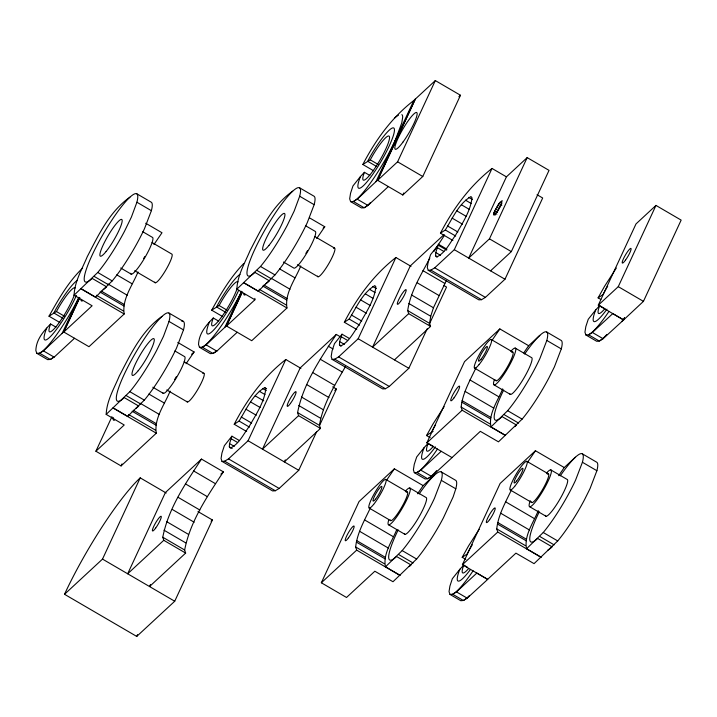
<?xml version="1.0" encoding="UTF-8"?>
<svg xmlns="http://www.w3.org/2000/svg" width="717" height="717" viewBox="0 0 717 717"><rect width="100%" height="100%" fill="white"/><g stroke="black" fill="none" stroke-linecap="round" stroke-linejoin="round"><path stroke-width="1.08" d="M246.648 431.517L234.217 424.267L239.057 421.049C246.379 409.38 252.456 394.744 264.716 387.61L265.765 388.865C264.25 402.658 255.799 414.632 249.202 426.498C243.565 433.955 239.2 443.984 230.381 448.089L229.332 446.834L229.53 443.608L231.923 436.196L239.469 440.605M356.752 329.506L344.33 322.256L349.17 319.047C356.492 307.369 362.569 292.733 374.821 285.608L375.869 286.854C374.355 300.647 365.912 312.621 359.307 324.487C353.669 331.944 349.304 341.973 340.485 346.078L339.446 344.823L339.634 341.597L342.027 334.194L349.582 338.594M452.884 240.455L440.453 233.204L445.293 229.987C452.615 218.309 458.692 203.673 470.952 196.548L472.001 197.793C470.486 211.596 462.035 223.57 455.429 235.436C449.801 242.884 445.436 252.913 436.617 257.018L435.569 255.772L435.766 252.545L438.159 245.133L446.646 250.09M399.862 575.366L356.681 550.127L355.659 546.972C357.156 532.991 364.442 520.47 370.366 507.986M505.351 435.461L462.16 410.232L461.148 407.077C462.635 393.095 469.931 380.575 475.855 368.09M540.941 557.27L497.759 532.041L496.738 528.886C498.234 514.905 505.521 502.384 511.445 489.899M56.016 327.167L50.593 323.994C43.307 331.326 36.173 339.67 35.85 350.514L36.782 353.302L39.587 353.194L43.432 350.891L63.661 331.935L88.971 346.705L124.193 313.992C121.765 299.114 132.69 285.214 137.996 271.913M111.924 416.702L95.899 451.226L121.074 465.925L156.297 433.202C153.868 418.334 164.785 404.424 170.099 391.132M218.703 321.153L213.281 317.99C205.994 325.312 198.86 333.665 198.537 344.51L199.469 347.288L202.275 347.189L206.12 344.877L226.348 325.921L251.739 340.709L286.961 307.996C284.532 293.119 295.458 279.218 300.764 265.926M434.314 475.29L423.155 485.624L394.368 468.819L359.047 501.542L321.341 582.778L346.517 597.476L374.839 571.234L392.988 581.729L416.64 559.036A51.006 8.622 -59.7 0 0 443.402 517.871L453.162 496.845L455.806 488.806L441.331 480.354L434.457 498.306A51.006 8.622 -59.7 0 1 402.165 550.584L385.513 566.797C382.618 554.474 392.056 541.236 396.698 529.738M452.006 457.571L480.327 431.338L498.476 441.833L522.119 419.131A51.006 8.622 -59.7 0 0 548.881 377.967L554.411 366.862L561.294 348.91L546.82 340.458L539.937 358.41A51.006 8.622 -59.7 0 1 507.645 410.689L491.002 426.902C488.098 414.211 497.903 400.66 502.68 388.856M575.393 457.204L564.243 467.538L535.447 450.733L500.125 483.455L462.42 564.691L487.596 579.381L515.926 553.148L534.066 563.643L557.718 540.941A51.006 8.622 -59.7 0 0 584.48 499.785L590.01 488.671L596.885 470.719L582.419 462.268L575.536 480.22A51.006 8.622 -59.7 0 1 543.244 532.498L526.601 548.711C523.697 536.02 533.493 522.469 538.27 510.665M493.538 213.863L493.995 215.234L497.867 210.646L501.013 204.999L502.151 200.608L498.987 203.538L494.685 210.87L493.538 213.863L495.438 214.966M150.48 584.507L149.539 586.542L185.658 553.076L184.654 550.002C190.157 521.196 207.5 495.994 223.363 471.84L201.504 459.086L165.394 492.552L127.671 573.788L163.772 540.304L162.777 537.239C168.325 508.443 185.631 483.24 201.504 459.086M285.285 459.857L284.344 461.891L320.463 428.425L319.459 425.36C322.847 403.931 334.964 384.984 345.549 366.405M394.458 359.88L430.567 326.414L429.564 323.349L430.729 316.26L433.444 307.754L446.359 280.508M320.463 428.425L298.577 415.654L297.591 412.598C303.13 383.792 320.436 358.59 336.309 334.436L339.948 336.56M430.567 326.414L408.69 313.643L407.695 310.586C410.402 291.595 421.076 274.907 429.824 258.183M80.967 288.799L95.433 297.241L112.21 280.912A51.006 8.622 -59.7 0 0 144.502 228.633L151.386 210.69L136.911 202.239L131.39 217.108L124.498 231.304A51.006 8.622 -59.7 0 1 97.736 272.469L74.084 295.171L92.117 305.774L63.795 332.016L79.82 297.492M113.062 408.009L127.536 416.46L144.314 400.131A51.006 8.622 -59.7 0 0 176.606 347.853L183.489 329.901L169.015 321.449L163.494 336.318L156.602 350.514A51.006 8.622 -59.7 0 1 129.84 391.679L106.188 414.381L124.22 424.993L95.899 451.226M243.735 282.803L258.201 291.245L274.978 274.916A51.006 8.622 -59.7 0 0 307.27 222.646L314.154 204.695L299.679 196.243L294.158 211.112L287.266 225.308A51.006 8.622 -59.7 0 1 260.504 266.473L236.852 289.175L254.885 299.778L226.563 326.02L242.122 292.509M50.593 323.994L49.536 327.06A25.498 4.311 -59.7 0 0 57.629 324.702A25.498 4.311 -59.7 0 0 74.532 294.445M213.281 317.99L212.223 321.055A25.498 4.311 -59.7 0 0 220.316 318.689A25.498 4.311 -59.7 0 0 237.219 288.431M369.847 175.468L364.415 172.295L363.358 175.36A25.498 4.311 -59.7 0 0 374.57 168.692A25.498 4.311 -59.7 0 0 389.528 137.108A25.498 4.311 -59.7 0 0 373.127 154.747L370.241 159.837L362.838 164.498L373.691 170.825M433.552 446.521L428.13 443.348L427.072 446.413A25.498 4.311 -59.7 0 0 432.808 446.951M467.403 567.219L463.782 565.104L462.725 568.169A25.498 4.311 -59.7 0 0 468.47 568.706M605.112 308.83L599.69 305.666L598.632 308.722A25.498 4.311 -59.7 0 0 604.368 309.269M46.713 328.126L45.745 330.555A34.855 5.888 -59.7 0 0 52.556 334.283A34.855 5.888 -59.7 0 0 76.387 295.395M209.4 322.112L208.432 324.541A34.855 5.888 -59.7 0 0 215.001 328.556A34.855 5.888 -59.7 0 0 238.68 290.26M364.415 172.295L360.534 176.427L359.567 178.856A34.855 5.888 -59.7 0 0 373.046 173.935A34.855 5.888 -59.7 0 0 394.377 129.087A34.855 5.888 -59.7 0 0 369.855 157.22L367.678 161.28L376.721 166.559M428.13 443.348L424.249 447.48L423.281 449.909A34.855 5.888 -59.7 0 0 435.416 446.861M463.782 565.104L459.902 569.235L458.934 571.655A34.855 5.888 -59.7 0 0 470.415 569.522M599.69 305.666L595.809 309.789L594.841 312.218A34.855 5.888 -59.7 0 0 606.976 309.17M360.534 176.427L352.97 185.918L350.55 193.258L349.672 198.824L350.604 201.602L353.409 201.495L357.254 199.192L375.968 181.643L395.103 140.738L401.78 122.894L402.658 117.328A50.432 8.245 -57 0 0 401.87 114.63M595.809 309.789L588.245 319.28L585.825 326.629L584.947 332.186L585.87 334.964L596.732 341.301L599.26 341.032L603.105 338.729L622.096 321.341L623.019 319.334M624.534 317.927L623.62 319.934L612.766 313.598L592.385 332.473L588.54 334.785L585.87 334.964M121.074 465.925L122.015 463.89M197.982 511.571L212.42 519.995L174.724 601.24L136.732 636.427L64.521 594.294L102.513 559.099L140.218 477.863L166.21 493.027M231.923 436.196L224.358 445.687L221.938 453.036L221.06 458.593L221.992 461.372L224.654 461.192L228.499 458.88L248.082 440.749L285.787 359.504L300.934 368.35M435.309 80.573L415.34 99.071L377.626 180.308L397.594 161.809L435.309 80.573L460.484 95.262L422.77 176.499L402.802 194.997L377.492 180.236L375.968 181.643M402.802 194.997L403.743 192.963M342.027 334.194L334.463 343.685L332.043 351.025L331.164 356.582L332.096 359.369L334.767 359.181L338.612 356.878L358.186 338.738L395.892 257.502L411.038 266.339M221.992 461.372L272.639 490.939L275.31 490.751L279.155 488.438L298.738 470.307L316.645 431.715M319.477 425.62L336.443 389.071L332.688 386.875M438.159 245.133L430.594 254.625L428.174 261.965L427.296 267.531L428.219 270.309L430.89 270.121L434.735 267.817L454.309 249.677L492.023 168.441L506.238 176.74M332.096 359.369L382.753 388.928L385.423 388.739L389.268 386.436L408.842 368.296L427.224 328.691M429.107 324.631L446.548 287.06L443.733 285.42M527.174 157.615L506.417 176.848L468.703 258.075L489.46 238.851L527.174 157.615L538.108 163.987L549.034 170.368L511.329 251.604L490.571 270.838M424.249 447.48L416.685 456.971L414.265 464.311L413.386 469.877L414.309 472.655L425.163 478.992L427.699 478.723L431.544 476.411L452.06 457.625L426.821 442.882L464.535 361.637L499.848 328.924L528.644 345.728L539.802 335.395M428.219 270.309L478.875 299.867L481.546 299.679L485.391 297.376L504.974 279.236L542.679 198L537.051 194.719M624.417 317.819L623.476 319.854L598.301 305.155L636.006 223.919L655.974 205.42L681.15 220.11L643.445 301.355L622.096 321.341M598.301 305.155L618.269 286.657L655.974 205.42M388.345 186.563L367.973 205.447L364.128 207.751L353.409 201.495A50.486 8.532 -59.7 0 0 395.103 140.738L413.817 100.488L415.331 99.08L377.492 180.236M62.146 333.342L78.951 297.43M63.661 331.935L79.533 298.012M224.833 327.328L241.638 291.416M226.348 325.921L242.221 292.007M430.164 437.657L426.543 435.551L431.383 432.333L433.57 428.273A34.855 5.888 -59.7 0 1 435.604 424.778M59.861 322.525L49.007 316.197C58.552 299.132 68.429 281.709 82.652 268.059M222.557 316.52L211.694 310.183C220.818 293.701 230.471 277.147 243.69 263.56M362.838 164.498C375.502 140.075 391.832 117.409 413.817 100.488M234.217 424.267C246.98 399.512 263.722 376.792 285.787 359.504M344.33 322.256C357.093 297.51 373.826 274.79 395.892 257.502M440.453 233.204C453.216 208.45 469.958 185.73 492.023 168.441M426.543 435.551L432.925 424.114L444.146 406.656M600.819 299.437L598.103 297.86L604.485 286.424L616.324 268.059M465.817 559.412L462.205 557.297L468.586 545.861L479.18 529.316M49.007 316.197L56.419 311.536L59.296 306.446A25.498 4.311 -59.7 0 1 75.375 287.893M211.694 310.183L219.106 305.523L221.983 300.432A25.498 4.311 -59.7 0 1 238.062 281.88M433.794 251.64L444.558 235.14M386.947 479.673L394.368 468.819M492.427 339.777L499.848 328.924M527.407 462.492L535.447 450.733M153.958 244.506L161.997 232.747L145.685 223.229M186.061 363.725L194.101 351.966L177.789 342.448M316.726 238.51L324.765 226.76L309.412 217.798M417.59 493.762L423.155 485.624M523.697 352.961L528.644 345.728M558.668 475.676L564.243 467.538M459.902 569.235L452.337 578.727L449.918 586.067L449.039 591.624L449.971 594.411L460.825 600.738L463.352 600.479L467.197 598.166L487.712 579.372L476.859 573.035L456.487 591.91L452.642 594.223L449.971 594.411M395.103 140.738L396.618 139.331M298.577 415.654L262.485 449.138L300.199 367.902L336.309 334.436M408.69 313.643L372.589 347.127L410.303 265.89L443.948 234.71M129.885 197.175C109.28 211.82 98.614 234.925 87.259 256.668C82.088 269.054 74.604 281.503 74.084 295.171M36.782 353.302L47.636 359.638L50.307 359.45L54.151 357.138L74.523 338.263M292.653 191.179C272.048 205.824 261.382 228.929 250.036 250.672C244.855 263.058 237.372 275.507 236.852 289.175M161.988 316.385C141.383 331.03 130.718 354.135 119.363 375.878C114.182 388.264 106.708 400.713 106.188 414.381M458.88 96.741L460.484 95.262M323.125 228.275L324.765 226.76M191.636 354.243L194.101 351.966M199.469 347.288L210.323 353.624L212.994 353.445L216.839 351.133L237.21 332.258M220.899 474.116L223.363 471.84M334.812 390.577L336.443 389.071M414.309 472.655L416.98 472.467L420.825 470.164L441.206 451.289M426.821 442.882L462.16 410.232M321.341 582.778L356.681 550.127M462.42 564.691L497.759 532.041M598.103 297.86L602.943 294.642L605.13 290.582A34.855 5.888 -59.7 0 1 607.684 286.208M462.205 557.297L467.045 554.08L469.223 550.029A34.855 5.888 -59.7 0 1 472.306 544.786M431.383 432.333L433.095 431.365M256.811 270.336L271.358 278.796M94.044 276.332L108.59 284.792M126.147 395.551L140.693 404.003M500.063 202.158L501.963 203.261M498.987 203.538L501.837 205.205M497.831 205.223L500.681 206.881M496.675 207.088L499.534 208.755M495.608 209.014L498.458 210.681M494.685 210.87L497.535 212.528M468.73 197.354L472.512 199.559M493.977 212.519L496.827 214.186M618.269 286.657L643.445 301.355M465.494 200.168L471.159 203.476M397.594 161.809L422.77 176.499M461.461 204.802L469.017 209.203M370.241 159.837L378.388 164.587M456.908 210.923L466.346 216.435M489.46 238.851L511.329 251.604M452.14 218.129L462.519 224.188M447.48 225.927L457.858 231.985M445.293 229.987L455.68 236.045M504.974 279.236L454.309 249.677M592.385 332.473L603.105 338.729M438.374 244.201L446.933 249.193M357.254 199.192L367.973 205.447M437.191 247.562L443.796 251.416M350.604 201.602L361.458 207.939L364.128 207.751A50.486 8.532 -59.7 0 0 370.286 202.714M435.766 252.545L440.48 255.297M435.569 255.772L437.46 256.865M299.625 187.818L314.1 196.261A51.006 8.622 -59.7 0 1 314.154 204.695M546.766 332.034L561.241 340.476A51.006 8.622 -59.7 0 1 561.294 348.91M434.735 267.817L485.391 297.376M430.89 270.121L481.546 299.679M422.905 270.623L444.764 283.376M417.24 282.821L439.1 295.574M305.532 225.73L315.113 231.322A21.25 3.594 -59.7 0 1 308.158 250.69A21.25 3.594 -59.7 0 1 294.006 268.167L283.466 262.019M515.209 348.086L531.494 357.586A21.25 3.594 -59.7 0 1 523.141 379.356A21.25 3.594 -59.7 0 1 509.814 393.552M314.835 236.565L334.498 248.046M491.181 339.473L512.718 352.038M411.585 295.001L433.444 307.754M408.869 303.506L430.729 316.26M372.607 286.415L376.38 288.619M407.695 310.586L429.564 323.349M369.372 289.229L375.036 292.536M365.338 293.853L372.885 298.263M360.776 299.984L370.214 305.487M297.43 264.752L318.034 276.78M474.717 368.206L496.254 380.772M494.103 384.921L510.387 394.431M356.008 307.19L366.387 313.248M279.522 268.839L294.884 277.793M469.967 379.956L498.754 396.761M351.348 314.987L361.735 321.046M136.857 193.814L151.332 202.257A51.006 8.622 -59.7 0 1 151.386 210.69M582.365 453.843L596.84 462.295A51.006 8.622 -59.7 0 1 596.885 470.719M260.504 266.473L274.978 274.916M507.645 410.689L522.119 419.131M349.17 319.047L359.549 325.106M271.779 278.599L290.018 289.238M465.109 391.41L493.896 408.206M408.842 368.296L358.186 338.738M263.964 285.052L287.006 298.487M462.089 400.66L490.876 417.464M262.772 286.029L286.773 300.029M461.856 402.192L490.643 419.006M341.059 336.614L347.664 340.476M259.16 289.238L286.047 304.895M461.148 407.077L489.908 423.89M243.861 282.686L286.961 307.996M491.002 426.902L505.476 435.344M339.634 341.597L344.357 344.357M339.446 344.823L341.328 345.926M142.764 231.725L152.345 237.318A21.25 3.594 -59.7 0 1 143.983 259.088A21.25 3.594 -59.7 0 1 130.664 273.285M550.808 469.895L567.093 479.404A21.25 3.594 -59.7 0 1 558.731 501.165A21.25 3.594 -59.7 0 1 545.413 515.371M152.067 242.561L171.73 254.042A16.581 2.805 -59.7 0 1 165.206 271.017A16.581 2.805 -59.7 0 1 154.818 282.095M526.78 461.282L548.317 473.847M328.269 346.212L333.02 348.982M338.612 356.878L389.268 386.436M334.767 359.181L385.423 388.739M320.248 359.235L342.108 371.989M219.106 305.523L227.244 310.273M225.586 312.245L216.534 306.966L218.721 302.915A34.855 5.888 -59.7 0 1 239.98 274.342M312.8 372.625L334.66 385.387M134.662 270.748L155.266 282.776M510.316 490.016L531.853 502.581M120.698 268.006L131.238 274.163M529.702 506.74L545.987 516.24M307.136 384.832L328.995 397.585M116.754 274.826L132.116 283.789M505.566 501.775L534.353 518.579M168.961 313.024L183.435 321.476M441.287 471.929L455.761 480.381A51.006 8.622 -59.7 0 1 455.806 488.806M97.736 272.469L112.21 280.912M543.244 532.498L557.718 540.941M108.052 284.031L127.25 295.234M301.481 397.012L323.34 409.765M500.699 513.22L529.487 530.024M420.825 470.164L431.544 476.411M206.12 344.877L216.839 351.133M298.765 405.517L320.624 418.271M101.196 291.048L124.238 304.483M497.688 522.469L526.475 539.274M264.716 387.61L266.607 388.713M100.004 292.025L124.005 306.025M497.455 524.01L526.242 540.815M262.503 388.426L266.276 390.622M96.392 295.234L123.27 310.891M297.591 412.598L319.459 425.36M496.738 528.886L525.507 545.7M259.267 391.24L264.923 394.538M95.433 297.241L124.193 313.992M81.093 288.682L95.558 297.125M526.601 548.711L541.066 557.154M255.225 395.865L263.722 400.821M174.867 350.945L184.448 356.528A21.25 3.594 -59.7 0 1 176.086 378.298A21.25 3.594 -59.7 0 1 162.768 392.495M409.73 487.981L426.015 497.49A21.25 3.594 -59.7 0 1 417.652 519.251A21.25 3.594 -59.7 0 1 404.334 533.457M184.17 361.771L203.834 373.252M385.701 479.368L407.238 491.934M250.672 401.995L260.11 407.498M245.904 409.201L256.283 415.26M241.244 416.998L251.622 423.057M56.419 311.536L64.557 316.287M62.899 318.258L53.847 312.979L56.034 308.919A34.855 5.888 -59.7 0 1 77.293 280.347M239.057 421.049L249.444 427.108M166.765 389.967L187.37 401.986M369.237 508.102L390.774 520.676M298.738 470.307L248.082 440.749M152.802 387.225L163.342 393.373M388.614 524.826L404.908 534.326M230.955 438.625L237.56 442.479M148.858 394.045L164.22 402.999M364.478 519.861L393.274 536.666M229.53 443.608L234.253 446.359M229.332 446.834L232.165 448.483M402.165 550.584L416.64 559.036M129.84 391.679L144.314 400.131M140.156 403.25L159.353 414.444M359.62 531.306L388.408 548.111M43.432 350.891L54.151 357.138M228.499 458.88L279.155 488.438M456.487 591.91L467.197 598.166M224.654 461.192L275.31 490.751M133.299 410.258L156.342 423.702M356.6 540.555L385.396 557.36M132.107 411.235L156.109 425.235M356.376 542.097L385.163 558.902M128.495 414.444L155.374 430.101M355.659 546.972L384.429 563.786M113.196 407.892L127.662 416.335M385.513 566.797L399.987 575.24M127.536 416.46L156.297 433.202M193.465 470.854L215.324 483.617M185.443 483.876L207.303 496.639M177.995 497.275L199.846 510.029M172.331 509.482L194.182 522.236M166.676 521.662L188.535 534.416M163.96 530.168L185.82 542.921M162.777 537.239L184.654 550.002M163.772 540.304L185.658 553.076M102.513 559.099L174.724 601.24M504.033 414.569L518.561 423.075M539.623 536.379L554.151 544.884M398.544 554.465L413.073 562.979M254.858 298.38L254.885 299.778M394.825 117.875A50.432 8.245 -57 0 1 398.455 115.195M609.02 311.348A50.486 8.532 -59.7 0 1 588.54 334.785L599.26 341.032A50.486 8.532 -59.7 0 0 606.806 334.516M333.495 248.342A16.581 2.805 -59.7 0 1 329.076 263.148A16.581 2.805 -59.7 0 1 317.586 276.099M307.539 250.583A16.581 2.805 -59.7 0 1 305.872 253.379M265.882 283.636A51.006 8.622 -59.7 0 0 269.422 280.858L254.947 272.415A51.006 8.622 -59.7 0 1 266.778 226.724A51.006 8.622 -59.7 0 1 299.679 196.243M245.277 294.848A21.25 3.594 -59.7 0 1 243.762 293.755M241.62 291.326A50.486 8.532 -59.7 0 1 202.275 347.189L212.994 353.445A50.486 8.532 -59.7 0 0 216.265 351.151M437.46 449.03A50.486 8.532 -59.7 0 1 416.98 472.467L427.699 478.723A50.486 8.532 -59.7 0 0 436.689 470.576M511.714 352.334A16.581 2.805 -59.7 0 1 507.295 367.149A16.581 2.805 -59.7 0 1 495.814 380.091M524.656 354.037A51.006 8.622 -59.7 0 1 546.82 340.458M503.666 390.012A51.006 8.622 -59.7 0 0 502.088 416.631L516.563 425.073A51.006 8.622 -59.7 0 1 514.681 426.687M510.836 351.312A21.25 3.594 -59.7 0 1 514.367 354.969A21.25 3.594 -59.7 0 1 499.883 380.019A21.25 3.594 -59.7 0 1 494.255 380.001M144.771 256.578A16.581 2.805 -59.7 0 1 143.669 258.443M103.114 289.623A51.006 8.622 -59.7 0 0 106.654 286.854L92.179 278.411A51.006 8.622 -59.7 0 1 104.01 232.72A51.006 8.622 -59.7 0 1 136.911 202.239M82.509 300.844A21.25 3.594 -59.7 0 1 80.994 299.751M78.933 297.331A50.486 8.532 -59.7 0 1 39.587 353.194L50.307 359.45A50.486 8.532 -59.7 0 0 52.673 357.908M547.304 474.152A16.581 2.805 -59.7 0 1 542.894 488.958A16.581 2.805 -59.7 0 1 531.405 501.9M560.255 475.846A51.006 8.622 -59.7 0 1 582.419 462.268M539.256 511.821A51.006 8.622 -59.7 0 0 537.687 538.44L552.162 546.883A51.006 8.622 -59.7 0 1 547.887 550.056M546.435 473.121A21.25 3.594 -59.7 0 1 549.796 477.199A21.25 3.594 -59.7 0 1 534.9 502.536A21.25 3.594 -59.7 0 1 530.239 500.672M473.112 570.786A50.486 8.532 -59.7 0 1 452.642 594.223L463.352 600.479A50.486 8.532 -59.7 0 0 469.518 595.442M64.494 594.321A102.002 17.244 -59.7 0 1 140.227 477.836M136.705 636.454A102.02 17.244 -59.7 0 1 137.565 634.608M211.094 521.25A102.02 17.244 -59.7 0 1 212.429 519.986M202.83 373.548A16.581 2.805 -59.7 0 1 198.412 388.363A16.581 2.805 -59.7 0 1 186.922 401.305M176.328 376.721A16.581 2.805 -59.7 0 1 174.643 379.481M181.822 321.261A51.006 8.622 -59.7 0 1 183.489 329.901M136.015 408.323A51.006 8.622 -59.7 0 0 138.757 406.064L124.283 397.621A51.006 8.622 -59.7 0 1 136.113 351.93A51.006 8.622 -59.7 0 1 169.015 321.449M114.612 420.054A21.25 3.594 -59.7 0 1 113.259 417.527M406.225 492.238A16.581 2.805 -59.7 0 1 401.816 507.044A16.581 2.805 -59.7 0 1 390.326 519.995M419.176 493.932A51.006 8.622 -59.7 0 1 441.331 480.354M398.177 529.908A51.006 8.622 -59.7 0 0 396.609 556.526L411.074 564.969A51.006 8.622 -59.7 0 1 409.201 566.582M405.356 491.208A21.25 3.594 -59.7 0 1 408.878 494.864A21.25 3.594 -59.7 0 1 394.395 519.924A21.25 3.594 -59.7 0 1 388.775 519.897M403.133 141.876A21.25 3.594 -59.7 0 0 416.738 112.569A21.25 3.594 -59.7 0 0 398.06 138.22A21.25 3.594 -59.7 0 0 403.133 141.876M625.502 260.137A8.496 1.434 -59.7 0 0 630.951 248.414A8.496 1.434 -59.7 0 0 623.476 258.676A8.496 1.434 -59.7 0 0 625.502 260.137M400.606 301.373A8.505 1.434 -59.7 0 0 406.046 289.641A8.505 1.434 -59.7 0 0 398.58 299.912A8.505 1.434 -59.7 0 0 400.606 301.373M290.502 403.384A8.505 1.434 -59.7 0 0 295.942 391.652A8.505 1.434 -59.7 0 0 288.467 401.923A8.505 1.434 -59.7 0 0 290.502 403.384M268.884 245.492A21.25 3.594 -59.7 0 0 284.927 214.249A21.25 3.594 -59.7 0 0 267.593 235.642A21.25 3.594 -59.7 0 0 268.884 245.492M479.117 364.523A16.581 2.805 -59.7 0 0 491.629 340.154A16.581 2.805 -59.7 0 0 478.105 356.842A16.581 2.805 -59.7 0 0 479.117 364.523M454.031 397.854A8.496 1.434 -59.7 0 0 459.472 386.131A8.496 1.434 -59.7 0 0 452.006 396.393A8.496 1.434 -59.7 0 0 454.031 397.854M480.982 359.316A8.496 1.434 -59.7 0 0 487.399 346.822A8.496 1.434 -59.7 0 0 480.471 355.381A8.496 1.434 -59.7 0 0 480.982 359.316M106.116 251.488A21.25 3.594 -59.7 0 0 122.159 220.244A21.25 3.594 -59.7 0 0 104.825 241.638A21.25 3.594 -59.7 0 0 106.116 251.488M514.707 486.332A16.581 2.805 -59.7 0 0 527.228 461.963A16.581 2.805 -59.7 0 0 513.704 478.651A16.581 2.805 -59.7 0 0 514.707 486.332M489.63 519.664A8.496 1.434 -59.7 0 0 495.071 507.941A8.496 1.434 -59.7 0 0 487.605 518.203A8.496 1.434 -59.7 0 0 489.63 519.664M516.581 481.125A8.496 1.434 -59.7 0 0 522.998 468.631A8.496 1.434 -59.7 0 0 516.061 477.19A8.496 1.434 -59.7 0 0 516.581 481.125M155.688 528.035A8.505 1.434 -59.7 0 0 161.137 516.303A8.505 1.434 -59.7 0 0 153.662 526.574A8.505 1.434 -59.7 0 0 155.688 528.035M138.22 370.698A21.25 3.594 -59.7 0 0 154.263 339.455A21.25 3.594 -59.7 0 0 136.929 360.848A21.25 3.594 -59.7 0 0 138.22 370.698M373.629 504.418A16.581 2.805 -59.7 0 0 386.14 480.049A16.581 2.805 -59.7 0 0 372.625 496.738A16.581 2.805 -59.7 0 0 373.629 504.418M348.552 537.759A8.496 1.434 -59.7 0 0 353.992 526.027A8.496 1.434 -59.7 0 0 346.517 536.289A8.496 1.434 -59.7 0 0 348.552 537.759M375.502 499.211A8.496 1.434 -59.7 0 0 381.919 486.718A8.496 1.434 -59.7 0 0 374.982 495.277A8.496 1.434 -59.7 0 0 375.502 499.211"/></g></svg>
